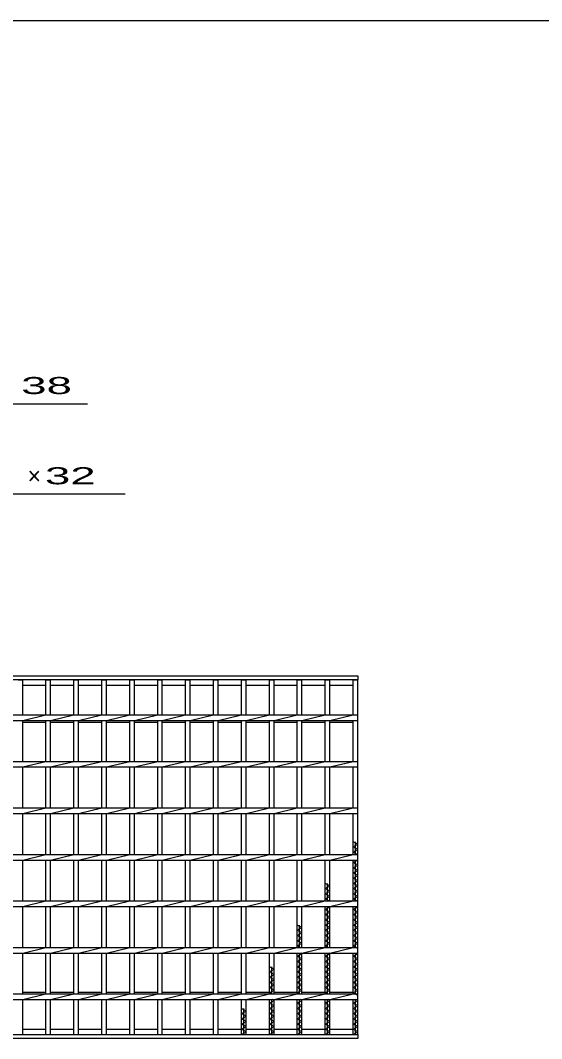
# Model space of a CAD drawing. Units: millimetres, scale not verified. Extents: x -1820 to 1731, y -1282 to 1054.
# Drawn here: x -786 to -227, y -41 to 1054 of the extents above; entities that cross this region are included whole.
import ezdxf
from ezdxf.enums import TextEntityAlignment as Align

# ---------------------------------------------------------------- set-up
doc = ezdxf.new("R2010")
doc.units = ezdxf.units.MM
doc.header["$LTSCALE"] = 10
for name, color, linetype, lineweight in [('0_2', 150, 'Continuous', 25), ('16', 3, 'Continuous', 25), ('22', 3, 'Continuous', 25)]:
    doc.layers.add(name, color=color, linetype=linetype, lineweight=lineweight)
doc.styles.add('ベクトル', font='')
doc.styles.get('ベクトル').set_extended_font_data('ベクトル')

msp = doc.modelspace()

# ---------------------------------------------------------------- linework, layer by layer
at = {"layer": '0_2'}
msp.add_line((-1729, 1053.5), (1731, 1053.5), dxfattribs=at)
at = {"layer": '16'}
for p, q in [((-1419, 349), (-424, 349)), ((-424, 344.5), (-1419, 344.5)), ((-789, 344.5), (-784, 344.5)), ((-784, 307), (-784, 344.5)), ((-759, 307), (-759, 344.5)), ((-759, 344.5), (-754, 344.5)), ((-754, 307), (-754, 344.5)), ((-729, 307), (-729, 344.5)), ((-729, 344.5), (-724, 344.5)), ((-724, 307), (-724, 344.5)), ((-699, 307), (-699, 344.5)), ((-699, 344.5), (-694, 344.5)), ((-694, 307), (-694, 344.5)), ((-669, 307), (-669, 344.5)), ((-669, 344.5), (-664, 344.5)), ((-664, 307), (-664, 344.5)), ((-639, 307), (-639, 344.5)), ((-639, 344.5), (-634, 344.5)), ((-634, 307), (-634, 344.5)), ((-609, 307), (-609, 344.5)), ((-609, 344.5), (-604, 344.5)), ((-604, 307), (-604, 344.5)), ((-579, 307), (-579, 344.5)), ((-579, 344.5), (-574, 344.5)), ((-574, 307), (-574, 344.5)), ((-549, 307), (-549, 344.5)), ((-549, 344.5), (-544, 344.5)), ((-544, 307), (-544, 344.5)), ((-519, 307), (-519, 344.5)), ((-519, 344.5), (-514, 344.5)), ((-514, 307), (-514, 344.5)), ((-489, 307), (-489, 344.5)), ((-489, 344.5), (-484, 344.5)), ((-484, 307), (-484, 344.5)), ((-459, 307), (-459, 344.5)), ((-459, 344.5), (-454, 344.5)), ((-454, 307), (-454, 344.5)), ((-429, 307), (-429, 344.5)), ((-429, 344.5), (-424, 344.5)), ((-424, 349), (-424, 344.5)), ((-424, -36.5), (-424, 344.5)), ((-1419, 307), (-424, 307)), ((-784, 301), (-759, 307)), ((-754, 301), (-729, 307)), ((-724, 301), (-699, 307)), ((-694, 301), (-669, 307)), ((-664, 301), (-639, 307)), ((-634, 301), (-609, 307)), ((-604, 301), (-579, 307)), ((-574, 301), (-549, 307)), ((-544, 301), (-519, 307)), ((-514, 301), (-489, 307)), ((-484, 301), (-459, 307)), ((-454, 301), (-429, 307)), ((-424, 301), (-424, 307)), ((-1419, 301), (-424, 301)), ((-784, 257), (-784, 301)), ((-759, 257), (-759, 301)), ((-754, 257), (-754, 301)), ((-729, 257), (-729, 301)), ((-724, 257), (-724, 301)), ((-699, 257), (-699, 301)), ((-694, 257), (-694, 301)), ((-669, 257), (-669, 301)), ((-664, 257), (-664, 301)), ((-639, 257), (-639, 301)), ((-634, 257), (-634, 301)), ((-609, 257), (-609, 301)), ((-604, 257), (-604, 301)), ((-579, 257), (-579, 301)), ((-574, 257), (-574, 301)), ((-549, 257), (-549, 301)), ((-544, 257), (-544, 301)), ((-519, 257), (-519, 301)), ((-514, 257), (-514, 301)), ((-489, 257), (-489, 301)), ((-484, 257), (-484, 301)), ((-459, 257), (-459, 301)), ((-454, 257), (-454, 301)), ((-429, 257), (-429, 301)), ((-1419, 257), (-424, 257)), ((-784, 251), (-759, 257)), ((-754, 251), (-729, 257)), ((-724, 251), (-699, 257)), ((-694, 251), (-669, 257)), ((-664, 251), (-639, 257)), ((-634, 251), (-609, 257)), ((-604, 251), (-579, 257)), ((-574, 251), (-549, 257)), ((-544, 251), (-519, 257)), ((-514, 251), (-489, 257)), ((-484, 251), (-459, 257)), ((-454, 251), (-429, 257)), ((-424, 251), (-424, 257)), ((-1419, 251), (-424, 251)), ((-784, 207), (-784, 251)), ((-759, 207), (-759, 251)), ((-754, 207), (-754, 251)), ((-729, 207), (-729, 251)), ((-724, 207), (-724, 251)), ((-699, 207), (-699, 251)), ((-694, 207), (-694, 251)), ((-669, 207), (-669, 251)), ((-664, 207), (-664, 251)), ((-639, 207), (-639, 251)), ((-634, 207), (-634, 251)), ((-609, 207), (-609, 251)), ((-604, 207), (-604, 251)), ((-579, 207), (-579, 251)), ((-574, 207), (-574, 251)), ((-549, 207), (-549, 251)), ((-544, 207), (-544, 251)), ((-519, 207), (-519, 251)), ((-514, 207), (-514, 251)), ((-489, 207), (-489, 251)), ((-484, 207), (-484, 251)), ((-459, 207), (-459, 251)), ((-454, 207), (-454, 251)), ((-429, 207), (-429, 251)), ((-1419, 207), (-424, 207)), ((-1419, 201), (-424, 201)), ((-784, 201), (-759, 207)), ((-784, 157), (-784, 201)), ((-759, 157), (-759, 201)), ((-754, 201), (-729, 207)), ((-754, 157), (-754, 201)), ((-729, 157), (-729, 201)), ((-724, 201), (-699, 207)), ((-724, 157), (-724, 201)), ((-699, 157), (-699, 201)), ((-694, 201), (-669, 207)), ((-694, 157), (-694, 201)), ((-669, 157), (-669, 201)), ((-664, 201), (-639, 207)), ((-664, 157), (-664, 201)), ((-639, 157), (-639, 201)), ((-634, 201), (-609, 207)), ((-634, 157), (-634, 201)), ((-609, 157), (-609, 201)), ((-604, 201), (-579, 207)), ((-604, 157), (-604, 201)), ((-579, 157), (-579, 201)), ((-574, 201), (-549, 207)), ((-574, 157), (-574, 201)), ((-549, 157), (-549, 201)), ((-544, 201), (-519, 207)), ((-544, 157), (-544, 201)), ((-519, 157), (-519, 201)), ((-514, 201), (-489, 207)), ((-514, 157), (-514, 201)), ((-489, 157), (-489, 201)), ((-484, 201), (-459, 207)), ((-484, 157), (-484, 201)), ((-459, 157), (-459, 201)), ((-454, 201), (-429, 207)), ((-454, 157), (-454, 201)), ((-429, 157), (-429, 201)), ((-424, 201), (-424, 207)), ((-424, 167.9), (-429, 170.7)), ((-429, 165.1), (-424, 167.9)), ((-424, 162.3), (-429, 165.1)), ((-426.5, 157), (-426.5, 170.7)), ((-1419, 157), (-424, 157)), ((-784, 151), (-759, 157)), ((-754, 151), (-729, 157)), ((-724, 151), (-699, 157)), ((-694, 151), (-669, 157)), ((-664, 151), (-639, 157)), ((-634, 151), (-609, 157)), ((-604, 151), (-579, 157)), ((-574, 151), (-549, 157)), ((-544, 151), (-519, 157)), ((-514, 151), (-489, 157)), ((-484, 151), (-459, 157)), ((-454, 151), (-429, 157)), ((-429, 159.5), (-424, 162.3)), ((-424, 156.7), (-429, 159.5)), ((-424, 151), (-424, 157)), ((-1419, 151), (-424, 151)), ((-784, 107), (-784, 151)), ((-759, 107), (-759, 151)), ((-754, 107), (-754, 151)), ((-729, 107), (-729, 151)), ((-724, 107), (-724, 151)), ((-699, 107), (-699, 151)), ((-694, 107), (-694, 151)), ((-669, 107), (-669, 151)), ((-664, 107), (-664, 151)), ((-639, 107), (-639, 151)), ((-634, 107), (-634, 151)), ((-609, 107), (-609, 151)), ((-604, 107), (-604, 151)), ((-579, 107), (-579, 151)), ((-574, 107), (-574, 151)), ((-549, 107), (-549, 151)), ((-544, 107), (-544, 151)), ((-519, 107), (-519, 151)), ((-514, 107), (-514, 151)), ((-489, 107), (-489, 151)), ((-484, 107), (-484, 151)), ((-459, 107), (-459, 151)), ((-454, 107), (-454, 151)), ((-429, 107), (-429, 151)), ((-429, 148.3), (-424.18, 151)), ((-424, 145.5), (-429, 148.3)), ((-429, 142.7), (-424, 145.5)), ((-424, 139.9), (-429, 142.7)), ((-426.5, 107), (-426.5, 151)), ((-429, 137.1), (-424, 139.9)), ((-424, 134.3), (-429, 137.1)), ((-429, 131.5), (-424, 134.3)), ((-424, 128.7), (-429, 131.5)), ((-454, 123.1), (-459, 125.9)), ((-459, 120.3), (-454, 123.1)), ((-456.5, 107), (-456.5, 125.9)), ((-429, 125.9), (-424, 128.7)), ((-424, 123.1), (-429, 125.9)), ((-429, 120.3), (-424, 123.1)), ((-454, 117.5), (-459, 120.3)), ((-459, 114.7), (-454, 117.5)), ((-454, 111.9), (-459, 114.7)), ((-459, 109.1), (-454, 111.9)), ((-424, 117.5), (-429, 120.3)), ((-429, 114.7), (-424, 117.5)), ((-424, 111.9), (-429, 114.7)), ((-429, 109.1), (-424, 111.9)), ((-1419, 107), (-424, 107)), ((-1419, 101), (-424, 101)), ((-784, 101), (-759, 107)), ((-784, 57), (-784, 101)), ((-759, 57), (-759, 101)), ((-754, 101), (-729, 107)), ((-754, 57), (-754, 101)), ((-729, 57), (-729, 101)), ((-724, 101), (-699, 107)), ((-724, 57), (-724, 101)), ((-699, 57), (-699, 101)), ((-694, 101), (-669, 107)), ((-694, 57), (-694, 101)), ((-669, 57), (-669, 101)), ((-664, 101), (-639, 107)), ((-664, 57), (-664, 101)), ((-639, 57), (-639, 101)), ((-634, 101), (-609, 107)), ((-634, 57), (-634, 101)), ((-609, 57), (-609, 101)), ((-604, 101), (-579, 107)), ((-604, 57), (-604, 101)), ((-579, 57), (-579, 101)), ((-574, 101), (-549, 107)), ((-574, 57), (-574, 101)), ((-549, 57), (-549, 101)), ((-544, 101), (-519, 107)), ((-544, 57), (-544, 101)), ((-519, 57), (-519, 101)), ((-514, 101), (-489, 107)), ((-514, 57), (-514, 101)), ((-489, 57), (-489, 101)), ((-484, 101), (-459, 107)), ((-484, 57), (-484, 101)), ((-455.25, 107), (-459, 109.1)), ((-459, 57), (-459, 101)), ((-459, 97.9), (-454, 100.7)), ((-456.5, 57), (-456.5, 101)), ((-454, 100.7), (-454.54, 101)), ((-454, 101), (-429, 107)), ((-454, 57), (-454, 101)), ((-424, 106.3), (-429, 109.1)), ((-429, 57), (-429, 101)), ((-429, 97.9), (-424, 100.7)), ((-426.5, 57), (-426.5, 101)), ((-424, 100.7), (-424.54, 101)), ((-424, 101), (-424, 107)), ((-454, 95.1), (-459, 97.9)), ((-459, 92.3), (-454, 95.1)), ((-454, 89.5), (-459, 92.3)), ((-459, 86.7), (-454, 89.5)), ((-424, 95.1), (-429, 97.9)), ((-429, 92.3), (-424, 95.1)), ((-424, 89.5), (-429, 92.3)), ((-429, 86.7), (-424, 89.5)), ((-484, 78.3), (-489, 81.1)), ((-489, 75.5), (-484, 78.3)), ((-486.5, 57), (-486.5, 81.1)), ((-454, 83.9), (-459, 86.7)), ((-459, 81.1), (-454, 83.9)), ((-454, 78.3), (-459, 81.1)), ((-459, 75.5), (-454, 78.3)), ((-424, 83.9), (-429, 86.7)), ((-429, 81.1), (-424, 83.9)), ((-424, 78.3), (-429, 81.1)), ((-429, 75.5), (-424, 78.3)), ((-484, 72.7), (-489, 75.5)), ((-489, 69.9), (-484, 72.7)), ((-484, 67.1), (-489, 69.9)), ((-489, 64.3), (-484, 67.1)), ((-454, 72.7), (-459, 75.5)), ((-459, 69.9), (-454, 72.7)), ((-454, 67.1), (-459, 69.9)), ((-459, 64.3), (-454, 67.1)), ((-424, 72.7), (-429, 75.5)), ((-429, 69.9), (-424, 72.7)), ((-424, 67.1), (-429, 69.9)), ((-429, 64.3), (-424, 67.1)), ((-1419, 57), (-424, 57)), ((-784, 51), (-759, 57)), ((-754, 51), (-729, 57)), ((-724, 51), (-699, 57)), ((-694, 51), (-669, 57)), ((-664, 51), (-639, 57)), ((-634, 51), (-609, 57)), ((-604, 51), (-579, 57)), ((-574, 51), (-549, 57)), ((-544, 51), (-519, 57)), ((-514, 51), (-489, 57)), ((-484, 61.5), (-489, 64.3)), ((-489, 58.7), (-484, 61.5)), ((-485.96, 57), (-489, 58.7)), ((-484, 51), (-459, 57)), ((-454, 61.5), (-459, 64.3)), ((-459, 58.7), (-454, 61.5)), ((-455.96, 57), (-459, 58.7)), ((-454, 51), (-429, 57)), ((-424, 61.5), (-429, 64.3)), ((-429, 58.7), (-424, 61.5)), ((-424, 55.9), (-429, 58.7)), ((-424, 51), (-424, 57)), ((-1419, 51), (-424, 51)), ((-784, 7), (-784, 51)), ((-759, 7), (-759, 51)), ((-754, 7), (-754, 51)), ((-729, 7), (-729, 51)), ((-724, 7), (-724, 51)), ((-699, 7), (-699, 51)), ((-694, 7), (-694, 51)), ((-669, 7), (-669, 51)), ((-664, 7), (-664, 51)), ((-639, 7), (-639, 51)), ((-634, 7), (-634, 51)), ((-609, 7), (-609, 51)), ((-604, 7), (-604, 51)), ((-579, 7), (-579, 51)), ((-574, 7), (-574, 51)), ((-549, 7), (-549, 51)), ((-544, 7), (-544, 51)), ((-519, 7), (-519, 51)), ((-514, 7), (-514, 51)), ((-489, 7), (-489, 51)), ((-489, 47.5), (-484, 50.3)), ((-484, 44.7), (-489, 47.5)), ((-489, 41.9), (-484, 44.7)), ((-486.5, 7), (-486.5, 51)), ((-484, 50.3), (-485.25, 51)), ((-484, 7), (-484, 51)), ((-459, 7), (-459, 51)), ((-459, 47.5), (-454, 50.3)), ((-454, 44.7), (-459, 47.5)), ((-459, 41.9), (-454, 44.7)), ((-456.5, 7), (-456.5, 51)), ((-454, 50.3), (-455.25, 51)), ((-454, 7), (-454, 51)), ((-429, 7), (-429, 51)), ((-429, 47.5), (-424, 50.3)), ((-424, 44.7), (-429, 47.5)), ((-429, 41.9), (-424, 44.7)), ((-426.5, 7), (-426.5, 51)), ((-424, 50.3), (-425.25, 51)), ((-514, 33.5), (-519, 36.3)), ((-519, 30.7), (-514, 33.5)), ((-516.5, 7), (-516.5, 36.3)), ((-484, 39.1), (-489, 41.9)), ((-489, 36.3), (-484, 39.1)), ((-484, 33.5), (-489, 36.3)), ((-489, 30.7), (-484, 33.5)), ((-454, 39.1), (-459, 41.9)), ((-459, 36.3), (-454, 39.1)), ((-454, 33.5), (-459, 36.3)), ((-459, 30.7), (-454, 33.5)), ((-424, 39.1), (-429, 41.9)), ((-429, 36.3), (-424, 39.1)), ((-424, 33.5), (-429, 36.3)), ((-429, 30.7), (-424, 33.5)), ((-514, 27.9), (-519, 30.7)), ((-519, 25.1), (-514, 27.9)), ((-514, 22.3), (-519, 25.1)), ((-519, 19.5), (-514, 22.3)), ((-484, 27.9), (-489, 30.7)), ((-489, 25.1), (-484, 27.9)), ((-484, 22.3), (-489, 25.1)), ((-489, 19.5), (-484, 22.3)), ((-454, 27.9), (-459, 30.7)), ((-459, 25.1), (-454, 27.9)), ((-454, 22.3), (-459, 25.1)), ((-459, 19.5), (-454, 22.3)), ((-424, 27.9), (-429, 30.7)), ((-429, 25.1), (-424, 27.9)), ((-424, 22.3), (-429, 25.1)), ((-429, 19.5), (-424, 22.3)), ((-514, 16.7), (-519, 19.5)), ((-519, 13.9), (-514, 16.7)), ((-514, 11.1), (-519, 13.9)), ((-519, 8.3), (-514, 11.1)), ((-484, 16.7), (-489, 19.5)), ((-489, 13.9), (-484, 16.7)), ((-484, 11.1), (-489, 13.9)), ((-489, 8.3), (-484, 11.1)), ((-454, 16.7), (-459, 19.5)), ((-459, 13.9), (-454, 16.7)), ((-454, 11.1), (-459, 13.9)), ((-459, 8.3), (-454, 11.1)), ((-424, 16.7), (-429, 19.5)), ((-429, 13.9), (-424, 16.7)), ((-424, 11.1), (-429, 13.9)), ((-429, 8.3), (-424, 11.1)), ((-1419, 7), (-424, 7)), ((-1419, 1), (-424, 1)), ((-784, 1), (-759, 7)), ((-784, -36.5), (-784, 1)), ((-759, -36.5), (-759, 1)), ((-754, 1), (-729, 7)), ((-754, -36.5), (-754, 1)), ((-729, -36.5), (-729, 1)), ((-724, 1), (-699, 7)), ((-724, -36.5), (-724, 1)), ((-699, -36.5), (-699, 1)), ((-694, 1), (-669, 7)), ((-694, -36.5), (-694, 1)), ((-669, -36.5), (-669, 1)), ((-664, 1), (-639, 7)), ((-664, -36.5), (-664, 1)), ((-639, -36.5), (-639, 1)), ((-634, 1), (-609, 7)), ((-634, -36.5), (-634, 1)), ((-609, -36.5), (-609, 1)), ((-604, 1), (-579, 7)), ((-604, -36.5), (-604, 1)), ((-579, -36.5), (-579, 1)), ((-574, 1), (-549, 7)), ((-574, -36.5), (-574, 1)), ((-549, -36.5), (-549, 1)), ((-544, 1), (-519, 7)), ((-544, -36.5), (-544, 1)), ((-516.68, 7), (-519, 8.3)), ((-519, -36.5), (-519, 1)), ((-516.5, -36.5), (-516.5, 1)), ((-514, -0.1), (-515.96, 1)), ((-514, 1), (-489, 7)), ((-514, -36.5), (-514, 1)), ((-486.68, 7), (-489, 8.3)), ((-489, -36.5), (-489, 1)), ((-486.5, -36.5), (-486.5, 1)), ((-484, -0.1), (-485.96, 1)), ((-484, 1), (-459, 7)), ((-484, -36.5), (-484, 1)), ((-456.68, 7), (-459, 8.3)), ((-459, -36.5), (-459, 1)), ((-456.5, -36.5), (-456.5, 1)), ((-454, -0.1), (-455.96, 1)), ((-454, 1), (-429, 7)), ((-454, -36.5), (-454, 1)), ((-424, 5.5), (-429, 8.3)), ((-429, -36.5), (-429, 1)), ((-426.5, -36.5), (-426.5, 1)), ((-424, -0.1), (-425.96, 1)), ((-424, 1), (-424, 7)), ((-544, -11.3), (-549, -8.5)), ((-546.5, -36.5), (-546.5, -8.5)), ((-519, -2.9), (-514, -0.1)), ((-514, -5.7), (-519, -2.9)), ((-519, -8.5), (-514, -5.7)), ((-514, -11.3), (-519, -8.5)), ((-489, -2.9), (-484, -0.1)), ((-484, -5.7), (-489, -2.9)), ((-489, -8.5), (-484, -5.7)), ((-484, -11.3), (-489, -8.5)), ((-459, -2.9), (-454, -0.1)), ((-454, -5.7), (-459, -2.9)), ((-459, -8.5), (-454, -5.7)), ((-454, -11.3), (-459, -8.5)), ((-429, -2.9), (-424, -0.1)), ((-424, -5.7), (-429, -2.9)), ((-429, -8.5), (-424, -5.7)), ((-424, -11.3), (-429, -8.5)), ((-549, -14.1), (-544, -11.3)), ((-544, -16.9), (-549, -14.1)), ((-549, -19.7), (-544, -16.9)), ((-544, -22.5), (-549, -19.7)), ((-519, -14.1), (-514, -11.3)), ((-514, -16.9), (-519, -14.1)), ((-519, -19.7), (-514, -16.9)), ((-514, -22.5), (-519, -19.7)), ((-489, -14.1), (-484, -11.3)), ((-484, -16.9), (-489, -14.1)), ((-489, -19.7), (-484, -16.9)), ((-484, -22.5), (-489, -19.7)), ((-459, -14.1), (-454, -11.3)), ((-454, -16.9), (-459, -14.1)), ((-459, -19.7), (-454, -16.9)), ((-454, -22.5), (-459, -19.7)), ((-429, -14.1), (-424, -11.3)), ((-424, -16.9), (-429, -14.1)), ((-429, -19.7), (-424, -16.9)), ((-424, -22.5), (-429, -19.7)), ((-549, -25.3), (-544, -22.5)), ((-544, -28.1), (-549, -25.3)), ((-549, -30.9), (-544, -28.1)), ((-544, -33.7), (-549, -30.9)), ((-519, -25.3), (-514, -22.5)), ((-514, -28.1), (-519, -25.3)), ((-519, -30.9), (-514, -28.1)), ((-514, -33.7), (-519, -30.9)), ((-489, -25.3), (-484, -22.5)), ((-484, -28.1), (-489, -25.3)), ((-489, -30.9), (-484, -28.1)), ((-484, -33.7), (-489, -30.9)), ((-459, -25.3), (-454, -22.5)), ((-454, -28.1), (-459, -25.3)), ((-459, -30.9), (-454, -28.1)), ((-454, -33.7), (-459, -30.9)), ((-429, -25.3), (-424, -22.5)), ((-424, -28.1), (-429, -25.3)), ((-429, -30.9), (-424, -28.1)), ((-424, -33.7), (-429, -30.9)), ((-1419, -36.5), (-424, -36.5)), ((-424, -41), (-1419, -41)), ((-789, -36.5), (-784, -36.5)), ((-759, -36.5), (-754, -36.5)), ((-729, -36.5), (-724, -36.5)), ((-699, -36.5), (-694, -36.5)), ((-669, -36.5), (-664, -36.5)), ((-639, -36.5), (-634, -36.5)), ((-609, -36.5), (-604, -36.5)), ((-579, -36.5), (-574, -36.5)), ((-549, -36.5), (-544, -33.7)), ((-549, -36.5), (-544, -36.5)), ((-519, -36.5), (-514, -33.7)), ((-519, -36.5), (-514, -36.5)), ((-489, -36.5), (-484, -33.7)), ((-489, -36.5), (-484, -36.5)), ((-459, -36.5), (-454, -33.7)), ((-459, -36.5), (-454, -36.5)), ((-429, -36.5), (-424, -33.7)), ((-429, -36.5), (-424, -36.5)), ((-424, -36.5), (-424, -41))]:
    msp.add_line(p, q, dxfattribs=at)
at = {"layer": '22', "color": 4}
for p, q in [((-1174.25, 641.5), (-714.25, 641.5)), ((-1093.75, 544.5), (-673.75, 544.5))]:
    msp.add_line(p, q, dxfattribs=at)
at = {"layer": '22'}
for p, q in [((-784, 339), (-759, 339)), ((-784, 339), (-759, 339)), ((-754, 339), (-729, 339)), ((-754, 339), (-729, 339)), ((-724, 339), (-699, 339)), ((-724, 339), (-699, 339)), ((-694, 339), (-669, 339)), ((-694, 339), (-669, 339)), ((-664, 339), (-639, 339)), ((-664, 339), (-639, 339)), ((-634, 339), (-609, 339)), ((-634, 339), (-609, 339)), ((-604, 339), (-579, 339)), ((-604, 339), (-579, 339)), ((-574, 339), (-549, 339)), ((-574, 339), (-549, 339)), ((-544, 339), (-519, 339)), ((-544, 339), (-519, 339)), ((-514, 339), (-489, 339)), ((-514, 339), (-489, 339)), ((-484, 339), (-459, 339)), ((-484, 339), (-459, 339)), ((-454, 339), (-429, 339)), ((-454, 339), (-429, 339)), ((-784, 299), (-759, 299)), ((-784, 299), (-759, 299)), ((-754, 299), (-729, 299)), ((-754, 299), (-729, 299)), ((-724, 299), (-699, 299)), ((-724, 299), (-699, 299)), ((-694, 299), (-669, 299)), ((-694, 299), (-669, 299)), ((-664, 299), (-639, 299)), ((-664, 299), (-639, 299)), ((-634, 299), (-609, 299)), ((-634, 299), (-609, 299)), ((-604, 299), (-579, 299)), ((-604, 299), (-579, 299)), ((-574, 299), (-549, 299)), ((-574, 299), (-549, 299)), ((-544, 299), (-519, 299)), ((-544, 299), (-519, 299)), ((-514, 299), (-489, 299)), ((-514, 299), (-489, 299)), ((-484, 299), (-459, 299)), ((-484, 299), (-459, 299)), ((-454, 299), (-429, 299)), ((-454, 299), (-429, 299)), ((-784, 9), (-759, 9)), ((-784, 9), (-759, 9)), ((-754, 9), (-729, 9)), ((-754, 9), (-729, 9)), ((-724, 9), (-699, 9)), ((-724, 9), (-699, 9)), ((-694, 9), (-669, 9)), ((-694, 9), (-669, 9)), ((-664, 9), (-639, 9)), ((-664, 9), (-639, 9)), ((-634, 9), (-609, 9)), ((-634, 9), (-609, 9)), ((-604, 9), (-579, 9)), ((-604, 9), (-579, 9)), ((-574, 9), (-549, 9)), ((-574, 9), (-549, 9)), ((-544, 9), (-519, 9)), ((-544, 9), (-519, 9)), ((-514, 9), (-489, 9)), ((-514, 9), (-489, 9)), ((-484, 9), (-459, 9)), ((-484, 9), (-459, 9)), ((-454, 9), (-429, 9)), ((-454, 9), (-429, 9)), ((-784, -31), (-759, -31)), ((-784, -31), (-759, -31)), ((-754, -31), (-729, -31)), ((-754, -31), (-729, -31)), ((-724, -31), (-699, -31)), ((-724, -31), (-699, -31)), ((-694, -31), (-669, -31)), ((-694, -31), (-669, -31)), ((-664, -31), (-639, -31)), ((-664, -31), (-639, -31)), ((-634, -31), (-609, -31)), ((-634, -31), (-609, -31)), ((-604, -31), (-579, -31)), ((-604, -31), (-579, -31)), ((-574, -31), (-549, -31)), ((-574, -31), (-549, -31)), ((-544, -31), (-519, -31)), ((-544, -31), (-519, -31)), ((-514, -31), (-489, -31)), ((-514, -31), (-489, -31)), ((-484, -31), (-459, -31)), ((-484, -31), (-459, -31)), ((-454, -31), (-429, -31)), ((-454, -31), (-429, -31))]:
    msp.add_line(p, q, dxfattribs=at)

# ---------------------------------------------------------------- texts
at = {"layer": '22', "color": 2, "style": 'ベクトル', "width": 2}
for s, p in [(' 38 ', (-799.25, 661)), (' 32 ', (-773.75, 564))]:
    msp.add_text(s, height=18.33, dxfattribs=at).set_placement(p, align=Align.MIDDLE_LEFT)
at = {"layer": '22', "color": 2, "style": 'ベクトル'}
msp.add_text('×', height=18.33, dxfattribs=at).set_placement((-778.75, 564), align=Align.MIDDLE_LEFT)

doc.saveas('drawing.dxf')
